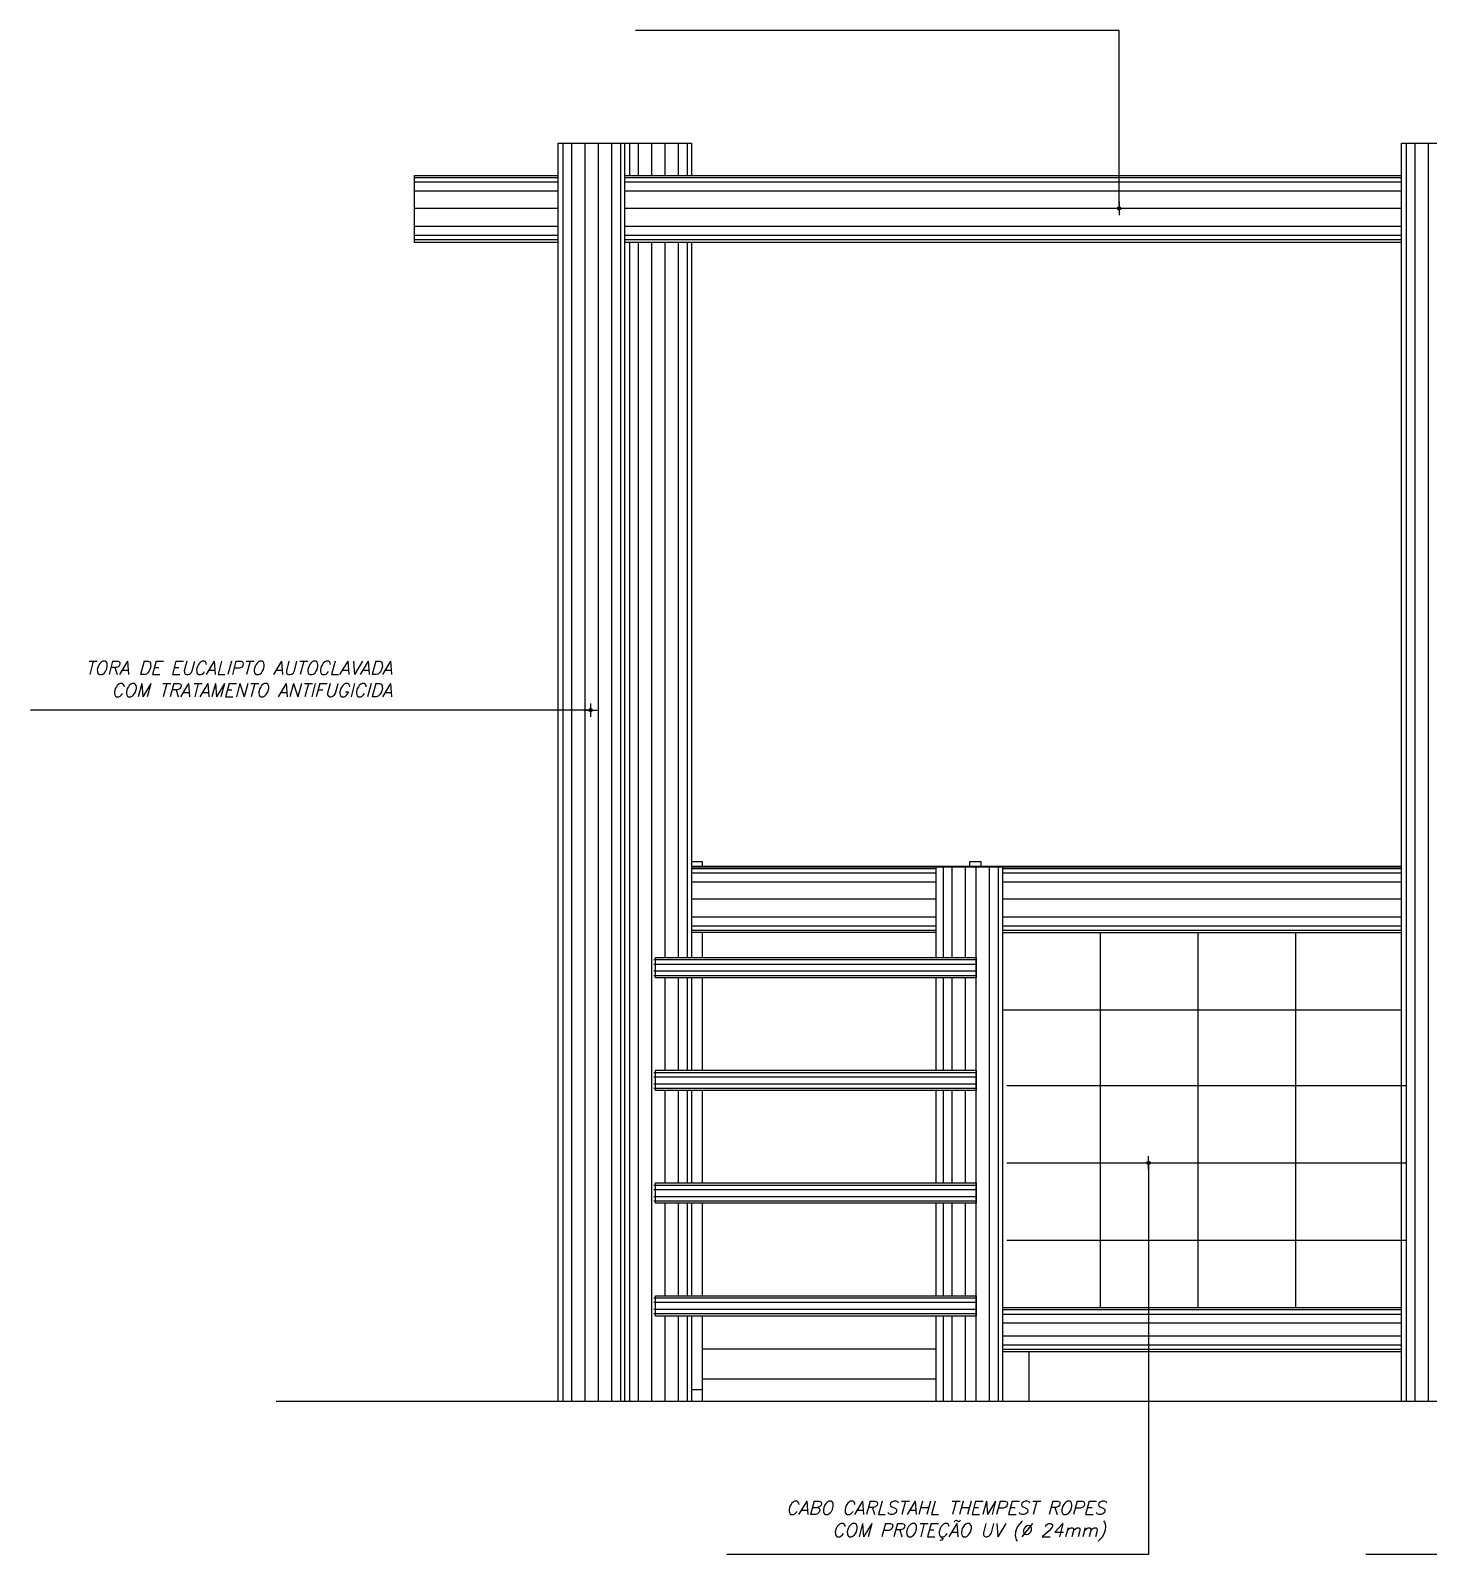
# Model space of a CAD drawing. Header units: millimetres. Extents: x 490 to 675, y -160 to -87.
# Drawn here: x 584.242 to 587.391, y -154.709 to -151.275 of the extents above; entities that cross this region are included whole.
import ezdxf

# ---------------------------------------------------------------- set-up
doc = ezdxf.new("R2010")
doc.units = ezdxf.units.MM
doc.header["$LTSCALE"] = 2.5
for name, color, linetype in [('ARQ_COTAS', 1, 'Continuous'), ('ARQ_ESTRUTURA', 6, 'Continuous'), ('ARQ_HAT', 8, 'Continuous'), ('ARQ_VISTA01', 7, 'Continuous'), ('ARQ_VISTA02', 2, 'Continuous')]:
    doc.layers.add(name, color=color, linetype=linetype)
doc.styles.add('ROMANS', font='romans', dxfattribs={"oblique": 15})
doc.dimstyles.new('CHAMADA 20 AGORA', dxfattribs={"dimtxt": 0.03, "dimasz": 0.015, "dimexe": 0.18, "dimexo": 0.06, "dimgap": 0.03, "dimtad": 1, "dimrnd": 0.01, "dimzin": 4, "dimdsep": 46, "dimtxsty": 'ROMANS', "dimblk": 'DOT', "dimcen": 0.09, "dimse1": 1, "dimse2": 1, "dimclrd": 7, "dimclre": 8, "dimclrt": 2, "dimadec": 0, "dimazin": 0, "dimtfac": 1.666667, "dimtix": 1, "dimtmove": 0, "dimatfit": 3, "dimldrblk": 'DOT', "dimfxl": 1, "dimtvp": 1.333333, "dimtolj": 1, "dimtzin": 0, "dimarcsym": 0})

# ---------------------------------------------------------------- blocks, each defined once
blk = doc.blocks.new('DOT')
for p, q in [((-1, 0), (1, 0)), ((0, 1), (0, -1))]:
    blk.add_line(p, q)
blk.add_circle((0, 0), 0.25)

msp = doc.modelspace()

# ---------------------------------------------------------------- linework, layer by layer
at = {"layer": 'ARQ_ESTRUTURA'}
msp.add_line((584.7951, -154.3639), (591.3441, -154.3639), dxfattribs=at)
at = {"layer": 'ARQ_HAT'}
for p, q in [((585.4407, -151.5295), (585.4407, -154.3639)), ((585.4607, -151.5295), (585.4607, -154.3639)), ((585.4907, -151.5295), (585.4907, -154.3639)), ((585.5207, -151.5295), (585.5207, -154.3639)), ((585.5507, -151.5295), (585.5507, -154.3639)), ((585.5707, -151.5295), (585.5707, -154.3639)), ((585.5907, -151.5295), (585.5907, -151.6024)), ((585.6107, -151.5295), (585.6107, -151.6024)), ((585.6407, -151.5295), (585.6407, -151.6024)), ((585.6707, -151.5295), (585.6707, -151.6024)), ((585.7007, -151.5295), (585.7007, -151.6024)), ((585.7207, -151.5295), (585.7207, -151.6024)), ((587.3407, -151.5295), (587.3407, -154.3639)), ((587.3607, -151.5295), (587.3607, -154.3639)), ((587.3907, -151.5295), (587.3907, -154.3639)), ((585.4307, -151.6074), (585.1067, -151.6074)), ((587.3307, -151.6074), (585.5808, -151.6074)), ((585.4307, -151.6174), (585.1067, -151.6174)), ((585.4307, -151.6374), (585.1067, -151.6374)), ((587.3307, -151.6174), (585.5808, -151.6174)), ((587.3307, -151.6374), (585.5808, -151.6374)), ((585.4307, -151.6764), (585.1067, -151.6764)), ((587.3307, -151.6764), (585.5808, -151.6764)), ((585.4307, -151.7174), (585.1067, -151.7174)), ((585.4307, -151.7374), (585.1067, -151.7374)), ((587.3307, -151.7174), (585.5808, -151.7174)), ((587.3307, -151.7374), (585.5808, -151.7374)), ((585.4307, -151.7474), (585.1067, -151.7474)), ((587.3307, -151.7474), (585.5808, -151.7474)), ((585.5907, -151.7529), (585.5907, -154.3639)), ((585.6107, -151.7529), (585.6107, -154.3639)), ((585.6407, -151.7529), (585.6407, -154.3639)), ((585.6707, -151.7529), (585.6707, -153.3641)), ((585.7007, -151.7529), (585.7007, -153.3641)), ((585.7207, -151.7529), (585.7207, -153.3641)), ((585.7309, -153.1636), (586.2823, -153.1636)), ((585.7309, -153.1736), (586.2823, -153.1736)), ((586.2975, -153.1604), (586.2975, -153.3641)), ((586.3175, -153.1604), (586.3175, -153.3641)), ((586.3475, -153.1604), (586.3475, -153.3641)), ((586.3724, -154.3639), (586.3724, -153.1604)), ((586.4024, -154.3639), (586.4024, -153.1604)), ((586.4224, -154.3639), (586.4224, -153.1604)), ((586.4324, -153.1636), (587.3307, -153.1636)), ((586.4324, -153.1736), (587.3307, -153.1736)), ((585.7309, -153.1936), (586.2823, -153.1936)), ((586.4324, -153.1936), (587.3307, -153.1936)), ((585.7309, -153.2319), (586.2823, -153.2319)), ((586.4324, -153.2319), (587.3307, -153.2319)), ((585.7309, -153.2729), (586.2823, -153.2729)), ((586.4324, -153.2729), (587.3307, -153.2729)), ((585.7309, -153.2929), (586.2823, -153.2929)), ((585.7309, -153.3029), (586.2823, -153.3029)), ((586.4324, -153.2929), (587.3307, -153.2929)), ((586.4324, -153.3029), (587.3307, -153.3029)), ((586.6523, -154.1526), (586.6523, -153.3079)), ((586.8723, -154.1526), (586.8723, -153.3079)), ((587.0923, -154.1526), (587.0923, -153.3079)), ((585.646, -153.3691), (586.3722, -153.3691)), ((585.646, -153.3791), (586.3722, -153.3791)), ((586.3722, -153.3952), (585.646, -153.3952)), ((586.3722, -153.4052), (585.646, -153.4052)), ((585.6707, -153.41), (585.6707, -153.6181)), ((585.7007, -153.41), (585.7007, -153.6181)), ((585.7207, -153.41), (585.7207, -153.6181)), ((586.2975, -153.41), (586.2975, -153.6181)), ((586.3175, -153.41), (586.3175, -153.6181)), ((586.3475, -153.41), (586.3475, -153.6181)), ((586.4324, -153.4822), (587.3307, -153.4822)), ((585.646, -153.6231), (586.3722, -153.6231)), ((585.646, -153.6331), (586.3722, -153.6331)), ((586.3722, -153.6493), (585.646, -153.6493)), ((586.3722, -153.6593), (585.646, -153.6593)), ((585.6707, -153.6641), (585.6707, -153.8722)), ((585.7007, -153.6641), (585.7007, -153.8722)), ((585.7207, -153.6641), (585.7207, -153.8722)), ((586.2975, -153.6641), (586.2975, -153.8722)), ((586.3175, -153.6641), (586.3175, -153.8722)), ((586.3475, -153.6641), (586.3475, -153.8722)), ((586.4409, -153.653), (587.3392, -153.653)), ((586.4409, -153.827), (587.3392, -153.827)), ((585.646, -153.8772), (586.3722, -153.8772)), ((585.646, -153.8872), (586.3722, -153.8872)), ((586.3722, -153.9033), (585.646, -153.9033)), ((586.3722, -153.9133), (585.646, -153.9133)), ((585.6707, -153.9181), (585.6707, -154.1262)), ((585.7007, -153.9181), (585.7007, -154.1262)), ((585.7207, -153.9181), (585.7207, -154.1262)), ((586.2975, -153.9181), (586.2975, -154.1262)), ((586.3175, -153.9181), (586.3175, -154.1262)), ((586.3475, -153.9181), (586.3475, -154.1262)), ((586.4409, -154.0011), (587.3392, -154.0011)), ((585.646, -154.1312), (586.3722, -154.1312)), ((585.646, -154.1412), (586.3722, -154.1412)), ((586.3722, -154.1573), (585.646, -154.1573)), ((586.3722, -154.1673), (585.646, -154.1673)), ((585.6707, -154.1721), (585.6707, -154.3639)), ((585.7007, -154.1721), (585.7007, -154.3639)), ((585.7207, -154.1721), (585.7207, -154.3639)), ((586.2975, -154.1721), (586.2975, -154.3639)), ((586.3175, -154.1721), (586.3175, -154.3639)), ((586.3475, -154.1721), (586.3475, -154.3639)), ((586.4324, -154.1576), (587.3307, -154.1576)), ((586.4324, -154.1676), (587.3307, -154.1676)), ((586.4324, -154.1876), (587.3307, -154.1876)), ((586.4324, -154.2168), (587.3307, -154.2168)), ((586.4324, -154.2368), (587.3307, -154.2368)), ((586.4324, -154.2468), (587.3307, -154.2468))]:
    msp.add_line(p, q, dxfattribs=at)
at = {"layer": 'ARQ_VISTA01'}
for p, q in [((585.7551, -153.1479), (585.7551, -153.1586)), ((585.7551, -153.3079), (585.7551, -153.3641)), ((585.7551, -153.41), (585.7551, -153.6181)), ((585.7551, -153.6641), (585.7551, -153.8722)), ((585.7551, -153.9181), (585.7551, -154.1262)), ((585.7551, -154.1721), (585.7551, -154.3638)), ((585.7551, -154.2458), (586.2823, -154.2458)), ((586.4907, -154.2518), (586.4907, -154.3639)), ((585.7551, -154.3139), (586.2823, -154.3139)), ((585.7551, -154.3387), (585.7309, -154.3387))]:
    msp.add_line(p, q, dxfattribs=at)
at = {"layer": 'ARQ_VISTA02'}
for p, q in [((585.4307, -151.7529), (585.4307, -151.5295)), ((585.4307, -151.5295), (585.5808, -151.5295)), ((585.5808, -151.7529), (585.5808, -151.5295)), ((585.5808, -151.5295), (585.7309, -151.5295)), ((585.7309, -151.5295), (585.7309, -151.6024)), ((587.3307, -151.5295), (587.4808, -151.5295)), ((587.3307, -151.7529), (587.3307, -151.5295)), ((585.1067, -151.6024), (585.4307, -151.6024)), ((585.1067, -151.7529), (585.1067, -151.6024)), ((585.5808, -151.6024), (585.7309, -151.6024)), ((585.7309, -151.6024), (587.3307, -151.6024)), ((585.4307, -151.7529), (585.1067, -151.7529)), ((585.4307, -154.3639), (585.4307, -151.7529)), ((585.5808, -154.3639), (585.5808, -151.7529)), ((585.7309, -151.7529), (585.5808, -151.7529)), ((585.7309, -151.7529), (585.7309, -153.3641)), ((587.3307, -151.7529), (585.7309, -151.7529)), ((587.3307, -154.3639), (587.3307, -151.7529)), ((585.7309, -153.1479), (585.7551, -153.1479)), ((586.3578, -153.1586), (586.3578, -153.1479)), ((586.3578, -153.1479), (586.3829, -153.1479)), ((586.3829, -153.1479), (586.3829, -153.1586)), ((585.7309, -153.1586), (587.3307, -153.1586)), ((587.3307, -153.1604), (585.7309, -153.1604)), ((585.7447, -153.1586), (585.7447, -153.1604)), ((585.8452, -153.1604), (585.8452, -153.1586)), ((585.9456, -153.1586), (585.9456, -153.1604)), ((586.0461, -153.1586), (586.0461, -153.1604)), ((586.1465, -153.1586), (586.1465, -153.1604)), ((586.247, -153.1586), (586.247, -153.1604)), ((586.2823, -153.3641), (586.2823, -153.1604)), ((586.294, -153.1586), (586.294, -153.1604)), ((586.4324, -154.2518), (586.4324, -153.1604)), ((586.4478, -153.1586), (586.4478, -153.1604)), ((586.5483, -153.1586), (586.5483, -153.1604)), ((586.6487, -153.1586), (586.6487, -153.1604)), ((586.7492, -153.1586), (586.7492, -153.1604)), ((586.8496, -153.1586), (586.8496, -153.1604)), ((586.95, -153.1586), (586.95, -153.1604)), ((587.0505, -153.1586), (587.0505, -153.1604)), ((587.1693, -153.1586), (587.1693, -153.1604)), ((587.2697, -153.1586), (587.2697, -153.1604)), ((586.2823, -153.3079), (585.7309, -153.3079)), ((586.4324, -153.3079), (587.3307, -153.3079)), ((585.6495, -153.3641), (586.3722, -153.3641)), ((585.6495, -153.41), (585.6495, -153.3641)), ((586.3722, -153.3641), (586.3722, -153.41)), ((586.3722, -153.41), (585.6495, -153.41)), ((585.7309, -153.41), (585.7309, -153.6181)), ((586.2823, -153.6181), (586.2823, -153.41)), ((585.6495, -153.6181), (586.3722, -153.6181)), ((585.6495, -153.6641), (585.6495, -153.6181)), ((586.3722, -153.6181), (586.3722, -153.6641)), ((586.3722, -153.6641), (585.6495, -153.6641)), ((585.7309, -153.6641), (585.7309, -153.8722)), ((586.2823, -153.8722), (586.2823, -153.6641)), ((585.6495, -153.8722), (586.3722, -153.8722)), ((585.6495, -153.9181), (585.6495, -153.8722)), ((586.3722, -153.8722), (586.3722, -153.9181)), ((586.3722, -153.9181), (585.6495, -153.9181)), ((585.7309, -153.9181), (585.7309, -154.1262)), ((586.2823, -154.1262), (586.2823, -153.9181)), ((585.6495, -154.1262), (586.3722, -154.1262)), ((585.6495, -154.1721), (585.6495, -154.1262)), ((586.3722, -154.1262), (586.3722, -154.1721)), ((586.3722, -154.1721), (585.6495, -154.1721)), ((585.7309, -154.1721), (585.7309, -154.3639)), ((586.2823, -154.3638), (586.2823, -154.1721)), ((586.4324, -154.1526), (587.3307, -154.1526)), ((586.4324, -154.3639), (586.4324, -154.2518)), ((586.4324, -154.2518), (587.3307, -154.2518)), ((584.902, -154.3639), (585.0516, -154.3639))]:
    msp.add_line(p, q, dxfattribs=at)

# ---------------------------------------------------------------- texts
at = {"layer": 'ARQ_COTAS', "color": 2, "char_height": 0.03, "attachment_point": 9, "style": 'ROMANS'}
for s, insert in [('TORA DE EUCALIPTO AUTOCLAVADA\\PCOM TRATAMENTO ANTIFUGICIDA', (585.0563, -152.7769)), ('CABO CARLSTAHL THEMPEST ROPES\\PCOM PROTEÇÃO UV (Ø 24mm)', (586.6637, -154.6794))]:
    msp.add_mtext(s, dxfattribs=dict(at, insert=insert))

# ---------------------------------------------------------------- leaders
at = {"layer": 'ARQ_COTAS', "annotation_type": 0, "has_hookline": 1, "hookline_direction": 1}
for points, text_width in [([(586.6939, -151.6764), (586.6939, -151.2755), (586.6271, -151.2755)], 0.9927), ([(585.5034, -152.8069), (585.1531, -152.8069), (585.0863, -152.8069)], 0.8148), ([(586.7605, -153.827), (586.7605, -154.7094), (586.6937, -154.7094)], 0.853), ([(588.3393, -153.9621), (588.3393, -154.7094), (588.2725, -154.7094)], 0.9927)]:
    msp.add_leader(points, dimstyle='CHAMADA 20 AGORA', override={"dimldrblk": 'DOT'}, dxfattribs=dict(at, text_width=text_width))

doc.saveas('drawing.dxf')
